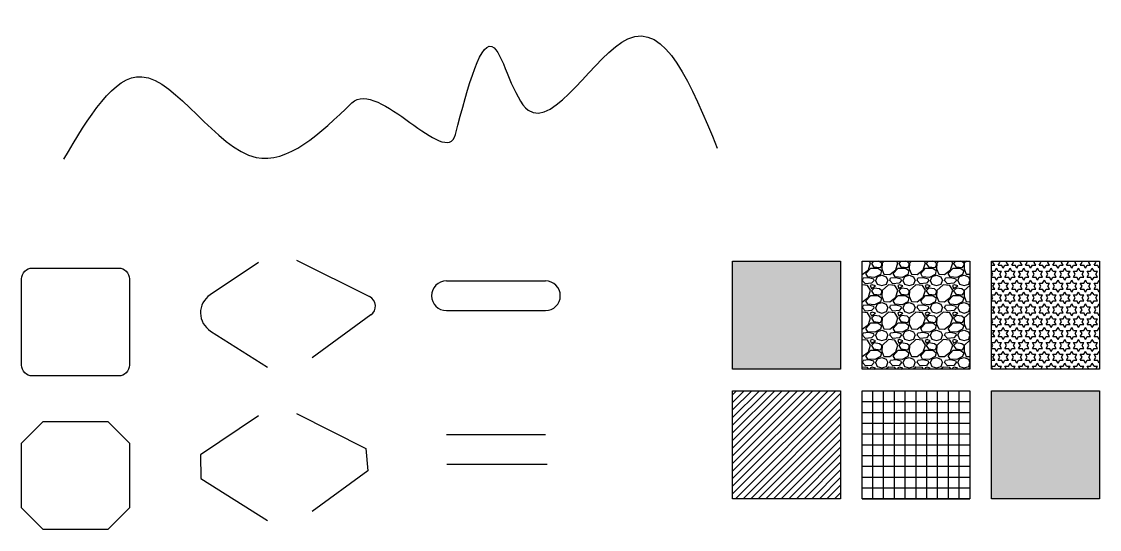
# Model space of a CAD drawing. Header units: millimetres. Extents: x 219 to 2307, y 66 to 545.
# Drawn here: x 219 to 1218, y 74 to 545 of the extents above; entities that cross this region are included whole.
import ezdxf

# ---------------------------------------------------------------- set-up
doc = ezdxf.new("R2010")
doc.units = ezdxf.units.MM

msp = doc.modelspace()

# ---------------------------------------------------------------- hatches: boundary and pattern name
h = msp.add_hatch(color=256)
h.dxf.hatch_style = 1
h.paths.add_polyline_path([(977.88, 322.71), (877.88, 322.71), (877.88, 222.71), (977.88, 222.71)])
h = msp.add_hatch()
h.set_pattern_fill('GRAVEL', color=256)
h.paths.add_polyline_path([(1097.88, 322.71), (997.88, 322.71), (997.88, 222.71), (1097.88, 222.71)])
h = msp.add_hatch()
h.set_pattern_fill('STARS', color=256)
h.paths.add_polyline_path([(1217.88, 322.71), (1117.88, 322.71), (1117.88, 222.71), (1217.88, 222.71)])
h = msp.add_hatch()
h.set_pattern_fill('_USER', color=256, scale=5, angle=45, pattern_type=0)
h.set_pattern_definition([(45, (0, 0), (-3.535534, 3.535534), [])])
h.paths.add_polyline_path([(977.88, 202.71), (877.88, 202.71), (877.88, 102.71), (977.88, 102.71)])
h = msp.add_hatch()
h.set_pattern_fill('_USER', color=256, scale=10, double=1, pattern_type=0)
h.set_pattern_definition([(0, (1097.883, 202.709), (0, 10), []), (90, (1097.883, 202.709), (-10, 6e-16), [])])
h.paths.add_polyline_path([(1097.88, 202.71), (997.88, 202.71), (997.88, 102.71), (1097.88, 102.71)])
h = msp.add_hatch(color=256)
h.set_gradient(color1=(0, 0, 255), color2=(255, 255, 0), name='SPHERICAL')
h.paths.add_polyline_path([(1117.88, 202.71), (1117.88, 102.71), (1217.88, 102.71), (1217.88, 202.71)])

# ---------------------------------------------------------------- linework, layer by layer
for p, q in [((438.42, 321.62), (393.62, 291.54)), ((473.78, 323.87), (541.34, 289.96)), ((612.6, 304.54), (704.47, 304.54)), ((542.75, 272.95), (488.29, 233.18)), ((612.6, 277.04), (704.47, 277.04)), ((394.09, 258.02), (446.98, 224.61)), ((473.78, 181.62), (538.11, 149.33)), ((438.42, 179.38), (384.73, 143.32)), ((612.6, 162.29), (704.47, 162.29)), ((384.73, 143.32), (385.04, 121.49)), ((538.11, 149.33), (539.83, 128.57)), ((612.98, 134.79), (705.96, 134.79)), ((385.04, 121.49), (446.98, 82.37)), ((539.83, 128.57), (488.29, 90.93))]:
    msp.add_line(p, q)
for points in [[(877.88, 322.71), (977.88, 322.71), (977.88, 222.71), (877.88, 222.71)], [(997.88, 322.71), (1097.88, 322.71), (1097.88, 222.71), (997.88, 222.71)], [(1117.88, 322.71), (1217.88, 322.71), (1217.88, 222.71), (1117.88, 222.71)], [(877.88, 202.71), (977.88, 202.71), (977.88, 102.71), (877.88, 102.71)], [(997.88, 202.71), (1097.88, 202.71), (1097.88, 102.71), (997.88, 102.71)], [(1117.88, 202.71), (1217.88, 202.71), (1217.88, 102.71), (1117.88, 102.71)], [(238.9, 174.2), (298.9, 174.2), (318.9, 154.2), (318.9, 94.2), (298.9, 74.2), (238.9, 74.2), (218.9, 94.2), (218.9, 154.2)]]:
    msp.add_lwpolyline(points, close=True)
msp.add_lwpolyline([(228.9, 316.45), (308.9, 316.45, -0.414214), (318.9, 306.45), (318.9, 226.45, -0.414214), (308.9, 216.45), (228.9, 216.45, -0.414214), (218.9, 226.45), (218.9, 306.45, -0.414214)], format="xyb", close=True)
for centre, radius, start, end in [((612.6, 290.79), 13.75, 90, 270), ((704.47, 290.79), 13.75, 270, 90), ((404.77, 274.93), 20, 123.88073, 237.72227), ((536.85, 281.02), 10, 306.13894, 63.34754)]:
    msp.add_arc(centre, radius, start, end)
msp.add_open_spline([(258.07, 417.19), (281.21, 456.38), (332.79, 543.77), (427.81, 376.5), (495.25, 441), (524.97, 469.44), (549.16, 492.57), (612.51, 407.91), (621.03, 440.27), (633.01, 485.72), (653.95, 565.22), (690.11, 404.64), (794.91, 595.8), (839.66, 486.18), (863.61, 427.51)], degree=3, knots=[0, 0, 0, 0, 105.329552, 234.848599, 336.935986, 336.935986, 336.935986, 437.324629, 437.324629, 437.324629, 525.177029, 590.985026, 704.674635, 835.559212, 835.559212, 835.559212, 835.559212])

doc.saveas('drawing.dxf')
